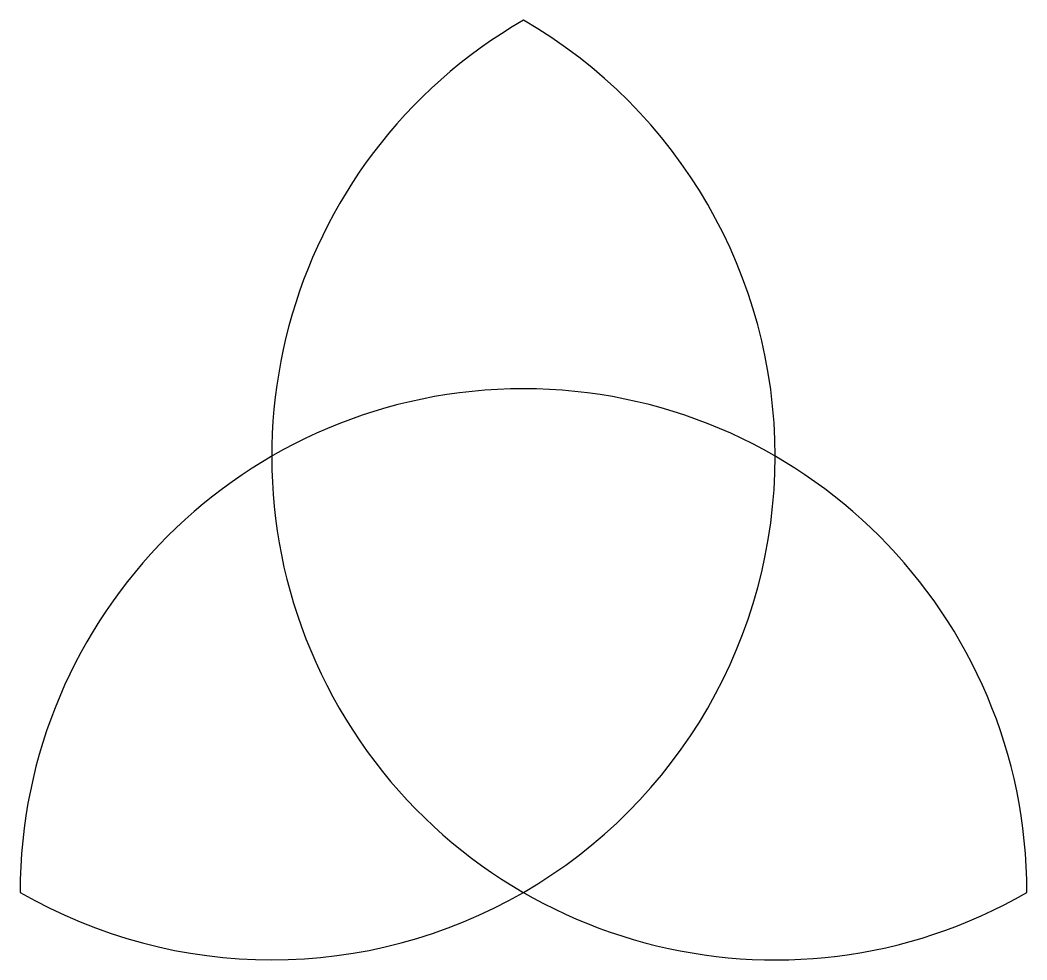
# Model space of a CAD drawing. Header units: millimetres. Extents: x 2315 to 3333, y 1360 to 2310.
import ezdxf

# ---------------------------------------------------------------- set-up
doc = ezdxf.new("R2010")
doc.units = ezdxf.units.MM

msp = doc.modelspace()

# ---------------------------------------------------------------- linework, layer by layer
msp.add_lwpolyline([(2824.1, 2310, 1), (3333.1, 1428.5, 1), (2315.2, 1428.5, 1)], format="xyb", close=True)

doc.saveas('drawing.dxf')
